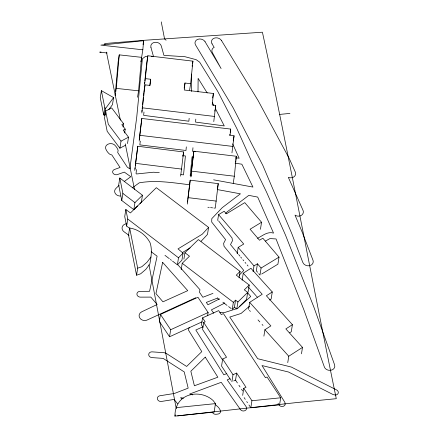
<?xml version="1.0" encoding="UTF-8"?>
<svg xmlns="http://www.w3.org/2000/svg" width="438" height="438" viewBox="0 0 438 438"><rect width="100%" height="100%" fill="white"/><g stroke="black" fill="none" stroke-linecap="round" stroke-linejoin="round"><path stroke-width="0.66" d="M191.329 91.449L191.494 74.055M198.003 91.936L198.129 78.331L207.185 92.949M149.84 264.07C151.055 256.98 152.429 249.66 150.037 242.647C145.892 234.877 138.386 229.353 129.653 227.995L128.537 235.042L136.563 275.217L140.68 273.788L145.838 269.343L149.44 264.596M115.336 93.414L115.156 95.424L116.273 88.377L119.251 54.865L141.562 57.34L138.567 90.841L137.554 97.247M115.517 91.4L118.134 61.917L119.251 54.865M142.821 49.801L143.648 40.718L100.833 45.114L142.821 49.801L141.704 56.847M143.971 112.024L143.648 115.358L188.866 121.227L189.156 118.309M186.325 146.878L185.969 150.486L139.815 144.89L140.313 141.14M192.977 147.726L192.621 151.373L195.239 151.745M195.813 119.141L195.523 122.087L224.267 125.92L215.343 108.514M144.6 83.669L144.737 82.322M144.874 80.981L146.719 62.815L147.836 55.768L192.923 61.156L190.634 83.707L189.621 90.113M141.89 111.526L142.027 110.173M142.164 108.816L142.438 106.106M142.574 104.753L143.335 97.307M143.472 95.949L143.817 92.566M139.251 139.695L139.459 137.669M139.596 136.317L141.813 118.463L230.711 129.079L230.076 135.32L234.051 135.796L231.954 152.846M144.595 84.408L147.836 55.768M141.846 112.988L145 84.841L150.064 85.443L150.694 79.267L145.509 78.643M139.18 141.118L141.813 118.463M190.634 83.707L184.978 83.023L184.267 90.009L213.394 93.48L212.211 104.978L215.726 105.399L213.777 121.578M190.946 175.556L191.143 173.558M191.28 172.227L193.81 151.198L236.345 156.256L234.341 176.224L233.224 183.276M190.875 176.936L193.81 151.198M187.508 202.022L187.65 200.675M187.792 199.334L190.191 180.182L218.234 183.621L215.244 208.159L213.908 207.995M187.327 204.07L190.191 180.182M134.948 169.128L135.09 167.809M135.304 165.827L135.517 163.85M135.66 162.531L137.778 146.254L183.61 151.959L180.637 176.153M134.805 170.448L137.778 146.254M136.547 169.528L136.026 173.497L136.503 173.979L153.399 172.222L159.284 172.616M108.914 109.473L112.473 104.638L113.59 97.592L101.381 90.661L100.264 97.707L103.697 114.887L104.562 115.38L105.35 114.307M103.697 114.887L104.808 107.841L101.381 90.661M104.562 115.38L105.678 108.334L113.59 97.592M123.067 126.91L123.576 123.708L111.663 107.89L105.662 111.06L104.545 118.107L107.184 131.334L119.903 148.203L125.673 145.148M119.903 148.203L121.019 141.156L108.301 124.288L105.662 111.06M124.627 132.977L125.235 129.133L121.846 124.622L123.576 123.708M139.93 203.659L141.337 202.274L142.454 195.228L119.798 178.014L118.682 185.06L121.769 200.511L133.814 209.665L137.576 205.969M143.04 44.561L143.648 40.718M127.502 143.587L128.52 137.182L123.242 130.179L125.235 129.133M140.85 61.824L141.052 60.543M141.255 59.261L141.562 57.34M121.769 200.511L122.886 193.465L119.798 178.014M143.883 91.887L145 84.841M201.091 241.294L207.475 234.445L208.592 227.399L156.344 187.678L130.42 212.95L125.843 209.495L124.726 216.542L126.631 226.074L129.872 228.548M126.631 226.074L127.748 219.027L125.843 209.495M149.681 85.673L150.694 79.267M133.814 209.665L134.931 202.619L142.454 195.228M136.563 275.217L137.674 268.171L129.653 227.995M184.168 88.153L184.978 83.023M192.112 66.28L192.315 64.999M192.517 63.718L192.923 61.156M182.898 156.443L183.61 151.959M207.617 315.738L208.121 312.535L197.943 297.249L160.483 314.451L159.366 321.497L169.55 336.778L202.093 321.837M172.534 261.119L177.395 264.831L178.507 257.785L183.046 253.115L178.009 248.883L202.203 234.248L208.592 227.399M169.55 336.778L170.667 329.732L160.483 314.451M183.046 253.115L181.929 260.167L177.395 264.831M181.206 269.682L182.219 263.276L189.484 256.197L184.924 252.715L198.365 239.581L240.09 271.434L239.071 277.84M183.911 259.121L184.924 252.715M212.682 97.97L213.394 93.48M214.812 111.164L215.014 109.883M215.321 107.962L215.726 105.399M174.943 416.1C174.855 405.177 180.73 396.56 191.789 394.474A21.905 18.555 9 0 1 213.147 400.562L215.458 403.622L214.116 412.081L174.943 416.1L175.331 414.885M217.423 188.745L218.234 183.621M229.698 135.484L229.901 134.203M230.202 132.281L230.711 129.079M217.675 220.402L218.589 214.636L224.174 211.236L226.397 213.826L244.776 202.635L261.552 222.252L260.435 229.298M231.888 381.777L233.005 374.731L236.662 373.066L246.025 387.296L243.774 388.309L251.927 400.737L250.815 407.789L279.575 404.832L280.692 397.786L267.049 377.003L265.45 377.726L223.435 313.581L221.267 314.561L218.666 310.597L202.575 317.857L201.458 324.903L202.936 327.148M202.575 317.857L205.159 321.782L203.692 322.456L202.575 329.502L222.055 359.176M233.24 140.921L233.443 139.64M233.646 138.359L234.051 135.796M235.436 162.022L235.639 160.741M235.841 159.459L236.345 156.256M237.166 253.816L238.179 247.41L243.747 244.032L218.589 214.636M203.692 322.456L226.545 357.266L222.674 359.007L221.557 366.053L230.837 380.173M235.551 300.161L233.355 302.319L232.239 309.365L234.439 307.208L235.551 300.161L237.911 301.957L236.799 309.004L234.439 307.208M242.137 280.249L243.254 273.202L250.925 268.27L272.266 291.971L271.149 299.017L269.54 300.052M240.09 271.434L236.274 275.141L249.233 285.034L244.3 289.841L247.678 292.414L246.561 299.466L239.236 306.616M249.233 285.034L248.116 292.08L247.218 292.956M237.418 382.96L235.551 380.118L236.662 373.066M253.071 271.637L253.985 265.871L238.179 247.41M248.554 309.403L249.671 302.351L262.22 294.27L243.254 273.202M253.985 265.871L257.445 263.78L256.329 270.826L257.544 272.244M259.969 275.08L261.086 268.034L257.445 263.78M242.657 395.355L243.774 388.309M263.895 336.138L264.908 329.732L270.859 325.894L249.671 302.351M261.552 222.252L250.093 229.211L259.526 240.243L262.849 238.212L279.022 257.133L277.906 264.18L261.705 274.029M272.266 291.971L266.37 295.765L292.409 324.695L291.292 331.741L289.655 332.798M287.75 362.642L288.762 356.236L302.499 347.405L285.844 328.911L292.409 324.695M301.481 353.811L302.499 347.405M189.238 327.443L188.406 329.962L201.798 351.632L186.632 366.447L166.155 353.324L164.338 352.721L152.161 351.862A3.356 2.863 9.4 0 0 148.712 354.495A3.356 2.863 9.4 0 0 151.953 357.6L163.133 358.388L184.223 371.911L188.181 388.145L174.494 393.444L159.919 395.755A3.356 2.874 9.5 0 0 157.423 399.111A3.356 2.874 9.5 0 0 161.441 401.438L174.121 399.44L177.571 403.77M150.957 257.024L146.954 262.291L141.797 266.737L137.674 268.171M239.219 275.261L243.763 270.41L224.021 246.26L223.626 243.375L225.565 239.581L211.713 222.066L211.784 218.661L222.236 207.672L240.429 193.82L217.434 189.588M225.559 213.574L227.371 211.68L248.8 195.364L257.697 197.089L273.531 233.082C267.404 231.237 262.565 235.792 257.511 238.349M237.911 301.957L247.678 292.414M119.07 185.378L115.884 188.477A5.371 4.495 8.4 0 0 115.271 193.432A5.371 4.495 8.4 0 0 120.505 196.043M249.583 306.146L241.037 313.471L229.775 317.063L257.697 358.717L291.308 367.049L336.57 389.93A3.362 2.781 7.9 0 1 338.284 392.755A3.362 2.781 7.9 0 1 335.891 395.027L333.345 394.682L288.483 372.01L262.006 365.549L284.903 402.407L285.154 404.575A3.356 2.852 6.8 0 1 282.275 406.491A3.356 2.852 6.8 0 1 278.995 404.887L278.048 403.354M124.376 181.431L130.798 176.711L124.31 172.112L117.439 174.559A3.362 2.759 7.6 0 1 112.971 173.081A3.362 2.759 7.6 0 1 114.526 169.457L120.061 167.475L111.887 155.003L109.593 154.138A14.969 12.291 7.6 0 1 105.613 148.373A5.382 4.418 7.6 0 1 106.642 145.131C108.64 143.237 111.86 143.133 114.143 144.589A14.969 12.291 7.6 0 1 118.123 150.354L117.723 152.539L127.299 167.157L129.862 168.898L136.727 117.225L142.388 58.741L145.564 56.392L147.491 56.431M132.375 187.831L139.24 182.832C156.109 179.81 173.158 182.821 189.972 184.803M182.635 252.43L190.097 247.881M261.086 268.034L279.022 257.133M265.428 241.064L269.967 238.568L276.044 238.956L303.742 309.447L324.344 366.935A5.371 4.446 8.7 0 0 328.943 370.296L331.024 370.22A5.371 4.451 7.9 0 0 334.796 366.546L334.588 364.805L313.947 307.323L285.494 235.086L266.496 192.019L251.363 160.806L236.788 128.433L217.932 91.701L199.64 62.13L196.153 59.672L185.022 56.721L163.921 55.38L161.31 46.034A5.376 4.369 12.1 0 0 154.899 42.311A5.376 4.369 12.1 0 0 150.94 47.326M121.019 141.156L128.52 137.182M219.449 298.891L207.93 304.777L206.331 302.406L216.629 298.426A3.356 2.858 11.8 0 0 217.648 297.791M170.667 329.732L208.121 312.535M233.717 380.945L235.551 380.118M202.964 326.77L195.824 330.017L223.84 374.829L226.796 373.543M195.698 297.763L147.212 319.986A5.371 4.604 9.6 0 1 141.271 319.472A5.371 4.604 9.6 0 1 139.273 314.55L140.165 312.956L141.715 311.812L157.165 304.492L150.82 297.101L140.434 297.134A3.356 2.885 9.8 0 1 136.913 294.248A3.356 2.885 9.8 0 1 140.067 291.336L149.577 291.303L157.1 256.186L151.176 251.735M230.049 378.646L227.207 379.894L246.151 406.688L246.561 408.862A3.362 2.863 5.5 0 1 243.829 410.954A3.362 2.863 5.5 0 1 240.44 409.541L221.228 382.314L189.698 394.003L192.72 394.884M219.86 312.803L221.119 312.283L224.738 312.486L237.675 308.357L250.728 296.482L247.289 292.398M212.95 293.383L202.871 297.271L199.443 292.179L199.974 289.71L177.439 264.311M177.636 415.881L296.685 402.555L336.28 398.69C311.117 276.635 288.773 154.017 262.411 32.209L144.19 40.301L104.698 43.543L104.967 44.868M101.074 52.018L99.716 52.16L107.168 52.993M176.284 407.641L215.458 403.622M251.927 400.737L280.692 397.786M279.378 114.444L289.94 113.409M151.499 56.546L153.503 56.601L150.924 47.331M180.889 174.598L183.527 174.855L185.422 155.955L182.777 155.621M116.273 88.377L138.567 90.841M142.662 107.863L214.587 116.453M140.094 135.347L232.967 146.44M191.789 171.17L234.341 176.224M135.922 163.396L181.754 169.106M188.34 197.664L216.361 201.113M207.902 207.256L209.238 207.42M210.574 207.585L212.572 207.831M193.415 157.034L192.074 156.848L190.18 175.748L191.516 175.977M235.792 157.735L239.143 158.238L232.693 143.888M235.118 163.182L241.853 164.201L252.94 187.07L213.613 179.815M183.462 398.202L180.631 397.605L181.677 398.93M104.808 107.841L105.678 108.334M215.063 404.449C217.462 406.256 220.396 408.681 220.538 411.819A3.356 2.863 5.5 0 1 217.976 414.058L216.158 414.271A3.356 2.858 6.4 0 1 212.748 412.892L212.134 412.048M129.035 235.403L124.063 231.773A5.371 4.577 9.3 0 1 122.268 226.829A5.371 4.577 9.3 0 1 126.817 223.747M122.886 193.465L134.931 202.619M127.748 219.027L178.507 257.785M182.219 263.276L233.355 302.319M164.973 255.349L169.292 258.644M170.371 259.471L171.455 260.298M217.648 298.229L219.219 299.422M222.876 302.209L227.037 305.39M228.598 306.584L231.198 308.571M166.073 40.23L164.562 38.933L161.261 21.9M248.395 287.208L255.995 295.65M256.444 296.148L257.292 297.09M249.457 310.405L250.361 311.402M258.02 319.921L259.827 321.925M262.077 324.427L262.981 325.429M264.908 329.732L288.762 356.236M258.754 273.662L259.564 274.61M237.779 253.465L230.508 244.574L232.425 240.845L232.074 238.02L218.584 220.878M238.633 254.511L239.914 256.077M240.769 257.128L241.623 258.174M242.909 259.739L243.763 260.785M245.045 262.357L245.899 263.402M247.185 264.968L248.039 266.014M213.678 313.214L211.39 309.874L223.719 303.583A3.356 2.858 11.6 0 0 224.65 302.85M233.005 374.731L222.674 359.007M238.918 385.237L240.04 386.946M241.535 389.223L242.663 390.931M244.141 397.616L245.253 399.314M246.736 401.569L247.475 402.703M248.959 404.964L250.071 406.656M221.491 40.531L257.987 100.357L289.233 158.474L295.278 171.981A5.371 4.511 8.6 0 1 293.958 176.826C292.305 177.981 290.17 178.069 288.33 177.346L302.992 210.273A5.371 4.561 9.1 0 1 301.651 215.167C299.712 216.564 296.904 216.487 295.009 215.096L301.809 231.215L312.946 260.123A5.371 4.555 9.1 0 1 311.385 264.952C308.505 266.819 304.202 265.636 302.817 262.45L291.73 233.47L262.784 165.334L232.956 107.458L195.572 44.983A5.382 4.325 12.7 0 1 197.894 39.289A5.382 4.325 12.7 0 1 205.077 41.72M212.036 43.849L214.198 47.397L213.279 47.879A5.398 4.331 12.5 0 0 212.375 52.593L221.102 68.563L205.066 41.725M212.266 102.514L213.804 105.514M120.384 120.154L106.456 52.138M125.268 143.85L134.499 189.402M176.251 408.605L148.991 264.749M212.058 43.844A5.382 4.314 12.7 0 1 214.302 38.144A5.382 4.314 12.7 0 1 221.508 40.526M162.646 262.351L155.944 293.613L162.958 301.826L187.754 290.651L162.646 262.351M205.247 357.134L190.842 371.227L194.395 385.774L217.867 377.206L205.247 357.134"/></g></svg>
